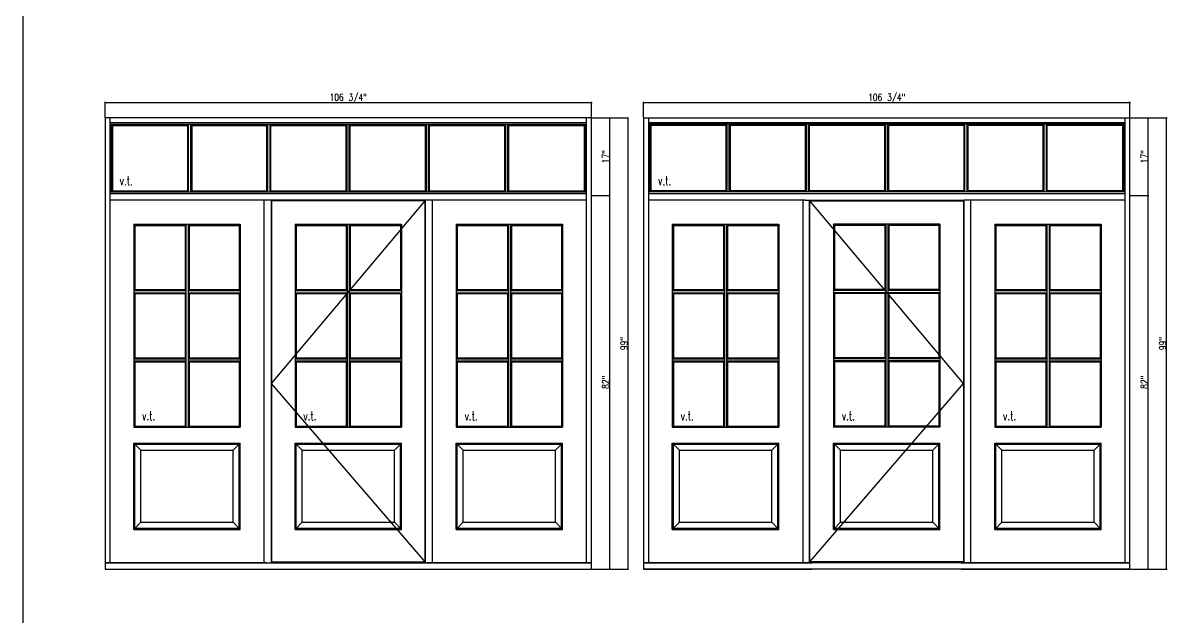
# Model space of a CAD drawing. Header units: inches. Extents: x 1985 to 11287, y 379 to 4336.
# Drawn here: x 8921.9 to 9173, y 4068.7 to 4198.9 of the extents above; entities that cross this region are included whole.
import ezdxf

# ---------------------------------------------------------------- set-up
doc = ezdxf.new("R2010")
doc.units = ezdxf.units.IN
doc.header["$MEASUREMENT"] = 0
doc.layers.get('0').update_dxf_attribs({"linetype": 'CONTINUOUS'})
doc.layers.get('Defpoints').update_dxf_attribs({"linetype": 'CONTINUOUS'})
for name, color, linetype in [('COTE1-1 99', 7, 'CONTINUOUS'), ('elevation 99', 7, 'CONTINUOUS'), ('opening side 99', 1, 'CONTINUOUS'), ('separation 99', 3, 'CONTINUOUS')]:
    doc.layers.add(name, color=color, linetype=linetype)
doc.styles.get("Standard").update_dxf_attribs({"font": 'txt.shx', "width": 0.8})
doc.dimstyles.new('Elevation', dxfattribs={"dimscale": 2, "dimtxt": 0.75, "dimasz": 0.0625, "dimexe": 0.0625, "dimexo": 0.0625, "dimgap": 0.0625, "dimtad": 1, "dimdec": 5, "dimzin": 0, "dimdsep": 46, "dimlunit": 5, "dimtxsty": 'Standard', "dimblk1": 'OBLIQUE', "dimblk2": 'OBLIQUE', "dimsah": 1, "dimcen": 2, "dimdle": 0.0625, "dimclrd": 1, "dimclre": 1, "dimadec": 1, "dimazin": 0, "dimtfac": 0.375, "dimtdec": 5, "dimtmove": 0, "dimatfit": 3, "dimldrblk": 'OBLIQUE', "dimfxl": 1, "dimfrac": 2, "dimtolj": 1, "dimtzin": 0, "dimarcsym": 0})

# ---------------------------------------------------------------- blocks, each defined once
blk = doc.blocks.new('_OBLIQUE')
at = {"color": 0, "linetype": 'ByBlock'}
blk.add_line((-0.5, -0.5), (0.5, 0.5), dxfattribs=at)
blk = doc.blocks.new('*D287')
at = {"layer": 'COTE1-1 99', "color": 1, "lineweight": -2, "transparency": 16777216}
for p, q in [((8939.83, 4181.47), (9046.83, 4181.47)), ((8939.96, 4178.19), (8939.96, 4181.59)), ((9046.71, 4178.19), (9046.71, 4181.59))]:
    blk.add_line(p, q, dxfattribs=at)
at = {"layer": 'Defpoints', "color": 0, "transparency": 16777216}
for p in [(9046.71, 4181.47), (8939.96, 4178.06), (9046.71, 4178.06)]:
    blk.add_point(p, dxfattribs=at)
at = {"layer": 'COTE1-1 99', "color": 1, "lineweight": -2, "transparency": 16777216, "xscale": 0.125, "yscale": 0.125, "zscale": 0.125, "rotation": 180}
blk.add_blockref('_OBLIQUE', (8939.96, 4181.47), dxfattribs=at)
at = {"layer": 'COTE1-1 99', "color": 1, "lineweight": -2, "transparency": 16777216, "xscale": 0.125, "yscale": 0.125, "zscale": 0.125}
blk.add_blockref('_OBLIQUE', (9046.71, 4181.47), dxfattribs=at)
at = {"layer": 'COTE1-1 99', "color": 0, "transparency": 16777216, "insert": (8993.33, 4182.34), "char_height": 1.5, "attachment_point": 5}
blk.add_mtext('\\A1;106 3/4"', dxfattribs=at)
blk = doc.blocks.new('*D288')
at = {"layer": 'COTE1-1 99', "color": 1, "lineweight": -2, "transparency": 16777216}
for p, q in [((9046.83, 4178.06), (9050.83, 4178.06)), ((9050.71, 4160.94), (9050.71, 4178.19)), ((9046.83, 4161.06), (9050.83, 4161.06))]:
    blk.add_line(p, q, dxfattribs=at)
at = {"layer": 'Defpoints', "color": 0, "transparency": 16777216}
for p in [(9046.71, 4178.06), (9050.71, 4178.06), (9046.71, 4161.06)]:
    blk.add_point(p, dxfattribs=at)
at = {"layer": 'COTE1-1 99', "color": 1, "lineweight": -2, "transparency": 16777216, "xscale": 0.125, "yscale": 0.125, "zscale": 0.125}
for p, rotation in [((9050.71, 4178.06), 90), ((9050.71, 4161.06), 270)]:
    blk.add_blockref('_OBLIQUE', p, dxfattribs=dict(at, rotation=rotation))
at = {"layer": 'COTE1-1 99', "color": 0, "transparency": 16777216, "insert": (9049.83, 4169.56), "char_height": 1.5, "attachment_point": 5, "rotation": 90}
blk.add_mtext('\\A1;17"', dxfattribs=at)
blk = doc.blocks.new('*D289')
at = {"layer": 'COTE1-1 99', "color": 1, "lineweight": -2, "transparency": 16777216}
for p, q in [((9046.83, 4161.06), (9050.83, 4161.06)), ((9050.71, 4078.94), (9050.71, 4161.19)), ((9046.83, 4079.06), (9050.83, 4079.06))]:
    blk.add_line(p, q, dxfattribs=at)
at = {"layer": 'Defpoints', "color": 0, "transparency": 16777216}
for p in [(9046.71, 4161.06), (9050.71, 4161.06), (9046.71, 4079.06)]:
    blk.add_point(p, dxfattribs=at)
at = {"layer": 'COTE1-1 99', "color": 1, "lineweight": -2, "transparency": 16777216, "xscale": 0.125, "yscale": 0.125, "zscale": 0.125}
for p, rotation in [((9050.71, 4161.06), 90), ((9050.71, 4079.06), 270)]:
    blk.add_blockref('_OBLIQUE', p, dxfattribs=dict(at, rotation=rotation))
at = {"layer": 'COTE1-1 99', "color": 0, "transparency": 16777216, "insert": (9049.83, 4120.06), "char_height": 1.5, "attachment_point": 5, "rotation": 90}
blk.add_mtext('\\A1;82"', dxfattribs=at)
blk = doc.blocks.new('*D290')
at = {"layer": 'COTE1-1 99', "color": 1, "lineweight": -2, "transparency": 16777216}
for p, q in [((9046.83, 4178.06), (9054.85, 4178.06)), ((9054.73, 4078.94), (9054.73, 4178.19)), ((9046.83, 4079.06), (9054.85, 4079.06))]:
    blk.add_line(p, q, dxfattribs=at)
at = {"layer": 'Defpoints', "color": 0, "transparency": 16777216}
for p in [(9046.71, 4178.06), (9054.73, 4178.06), (9046.71, 4079.06)]:
    blk.add_point(p, dxfattribs=at)
at = {"layer": 'COTE1-1 99', "color": 1, "lineweight": -2, "transparency": 16777216, "xscale": 0.125, "yscale": 0.125, "zscale": 0.125}
for p, rotation in [((9054.73, 4178.06), 90), ((9054.73, 4079.06), 270)]:
    blk.add_blockref('_OBLIQUE', p, dxfattribs=dict(at, rotation=rotation))
at = {"layer": 'COTE1-1 99', "color": 0, "transparency": 16777216, "insert": (9053.85, 4128.56), "char_height": 1.5, "attachment_point": 5, "rotation": 90}
blk.add_mtext('\\A1;99"', dxfattribs=at)
blk = doc.blocks.new('*D291')
at = {"layer": 'COTE1-1 99', "color": 1, "lineweight": -2, "transparency": 16777216}
for p, q in [((9058, 4181.47), (9165, 4181.47)), ((9058.13, 4178.19), (9058.13, 4181.59)), ((9164.88, 4178.19), (9164.88, 4181.59))]:
    blk.add_line(p, q, dxfattribs=at)
at = {"layer": 'Defpoints', "color": 0, "transparency": 16777216}
for p in [(9164.88, 4181.47), (9058.13, 4178.06), (9164.88, 4178.06)]:
    blk.add_point(p, dxfattribs=at)
at = {"layer": 'COTE1-1 99', "color": 1, "lineweight": -2, "transparency": 16777216, "xscale": 0.125, "yscale": 0.125, "zscale": 0.125, "rotation": 180}
blk.add_blockref('_OBLIQUE', (9058.13, 4181.47), dxfattribs=at)
at = {"layer": 'COTE1-1 99', "color": 1, "lineweight": -2, "transparency": 16777216, "xscale": 0.125, "yscale": 0.125, "zscale": 0.125}
blk.add_blockref('_OBLIQUE', (9164.88, 4181.47), dxfattribs=at)
at = {"layer": 'COTE1-1 99', "color": 0, "transparency": 16777216, "insert": (9111.5, 4182.34), "char_height": 1.5, "attachment_point": 5}
blk.add_mtext('\\A1;106 3/4"', dxfattribs=at)
blk = doc.blocks.new('*D292')
at = {"layer": 'COTE1-1 99', "color": 1, "lineweight": -2, "transparency": 16777216}
for p, q in [((9165, 4178.06), (9169.01, 4178.06)), ((9168.88, 4160.94), (9168.88, 4178.19)), ((9165, 4161.06), (9169.01, 4161.06))]:
    blk.add_line(p, q, dxfattribs=at)
at = {"layer": 'Defpoints', "color": 0, "transparency": 16777216}
for p in [(9164.88, 4178.06), (9168.88, 4178.06), (9164.88, 4161.06)]:
    blk.add_point(p, dxfattribs=at)
at = {"layer": 'COTE1-1 99', "color": 1, "lineweight": -2, "transparency": 16777216, "xscale": 0.125, "yscale": 0.125, "zscale": 0.125}
for p, rotation in [((9168.88, 4178.06), 90), ((9168.88, 4161.06), 270)]:
    blk.add_blockref('_OBLIQUE', p, dxfattribs=dict(at, rotation=rotation))
at = {"layer": 'COTE1-1 99', "color": 0, "transparency": 16777216, "insert": (9168.01, 4169.56), "char_height": 1.5, "attachment_point": 5, "rotation": 90}
blk.add_mtext('\\A1;17"', dxfattribs=at)
blk = doc.blocks.new('*D293')
at = {"layer": 'COTE1-1 99', "color": 1, "lineweight": -2, "transparency": 16777216}
for p, q in [((9165, 4161.06), (9169.01, 4161.06)), ((9168.88, 4078.94), (9168.88, 4161.19)), ((9165, 4079.06), (9169.01, 4079.06))]:
    blk.add_line(p, q, dxfattribs=at)
at = {"layer": 'Defpoints', "color": 0, "transparency": 16777216}
for p in [(9164.88, 4161.06), (9168.88, 4161.06), (9164.88, 4079.06)]:
    blk.add_point(p, dxfattribs=at)
at = {"layer": 'COTE1-1 99', "color": 1, "lineweight": -2, "transparency": 16777216, "xscale": 0.125, "yscale": 0.125, "zscale": 0.125}
for p, rotation in [((9168.88, 4161.06), 90), ((9168.88, 4079.06), 270)]:
    blk.add_blockref('_OBLIQUE', p, dxfattribs=dict(at, rotation=rotation))
at = {"layer": 'COTE1-1 99', "color": 0, "transparency": 16777216, "insert": (9168.01, 4120.06), "char_height": 1.5, "attachment_point": 5, "rotation": 90}
blk.add_mtext('\\A1;82"', dxfattribs=at)
blk = doc.blocks.new('*D294')
at = {"layer": 'COTE1-1 99', "color": 1, "lineweight": -2, "transparency": 16777216}
for p, q in [((9165, 4178.06), (9173.03, 4178.06)), ((9172.9, 4078.94), (9172.9, 4178.19)), ((9165, 4079.06), (9173.03, 4079.06))]:
    blk.add_line(p, q, dxfattribs=at)
at = {"layer": 'Defpoints', "color": 0, "transparency": 16777216}
for p in [(9164.88, 4178.06), (9172.9, 4178.06), (9164.88, 4079.06)]:
    blk.add_point(p, dxfattribs=at)
at = {"layer": 'COTE1-1 99', "color": 1, "lineweight": -2, "transparency": 16777216, "xscale": 0.125, "yscale": 0.125, "zscale": 0.125}
for p, rotation in [((9172.9, 4178.06), 90), ((9172.9, 4079.06), 270)]:
    blk.add_blockref('_OBLIQUE', p, dxfattribs=dict(at, rotation=rotation))
at = {"layer": 'COTE1-1 99', "color": 0, "transparency": 16777216, "insert": (9172.03, 4128.56), "char_height": 1.5, "attachment_point": 5, "rotation": 90}
blk.add_mtext('\\A1;99"', dxfattribs=at)

msp = doc.modelspace()

# ---------------------------------------------------------------- linework, layer by layer
at = {"layer": 'elevation 99'}
for p, q in [((9046.705807, 4178.062173), (8939.955807, 4178.062173)), ((8939.955807, 4178.062173), (8939.955807, 4079.062173)), ((8941.018307, 4178.062173), (8941.018307, 4080.521703)), ((9045.643307, 4176.999673), (8941.018307, 4176.999673)), ((8941.018307, 4176.678223), (8958.772366, 4176.678223)), ((8941.339703, 4176.678223), (8941.339703, 4161.821097)), ((8941.580774, 4176.437151), (8941.339703, 4176.678223)), ((8941.580774, 4176.437151), (8941.580774, 4162.062169)), ((8941.580774, 4176.437151), (8952.653757, 4176.437151)), ((8952.653757, 4176.437151), (8958.101566, 4176.437151)), ((8958.101566, 4176.437151), (8958.305766, 4176.678223)), ((8958.101566, 4162.062169), (8958.101566, 4176.437151)), ((8958.305766, 4161.821097), (8958.305766, 4176.678223)), ((8958.735494, 4176.678223), (8970.74892, 4176.678223)), ((8958.772366, 4161.821097), (8958.772366, 4176.678223)), ((8958.772366, 4176.678223), (8958.976566, 4176.437151)), ((8958.976566, 4162.062169), (8958.976566, 4176.437151)), ((8958.976566, 4176.437151), (8970.507849, 4176.437151)), ((8958.976566, 4176.437151), (8958.976566, 4162.062169)), ((8970.507849, 4176.437151), (8975.497357, 4176.437151)), ((8970.74892, 4176.678223), (9015.412494, 4176.678223)), ((8975.497357, 4176.437151), (8975.701557, 4176.678223)), ((8975.497357, 4162.062169), (8975.497357, 4176.437151)), ((8975.701557, 4161.821097), (8975.701557, 4176.678223)), ((8976.168257, 4176.678223), (8976.372457, 4176.437151)), ((8976.168257, 4161.821097), (8976.168257, 4176.678223)), ((8976.372457, 4176.437151), (8992.893207, 4176.437151)), ((8976.372457, 4162.062169), (8976.372457, 4176.437151)), ((8992.893207, 4176.437151), (8993.097407, 4176.678223)), ((8992.893207, 4162.062169), (8992.893207, 4176.437151)), ((8993.097407, 4161.821097), (8993.097407, 4176.678223)), ((8993.564007, 4161.821097), (8993.564007, 4176.678223)), ((8993.768207, 4176.437151), (8993.564007, 4176.678223)), ((8993.768207, 4162.062169), (8993.768207, 4176.437151)), ((8993.768207, 4176.437151), (9010.288957, 4176.437151)), ((9010.288957, 4176.437151), (9010.493157, 4176.678223)), ((9010.288957, 4162.062169), (9010.288957, 4176.437151)), ((9010.493157, 4161.821097), (9010.493157, 4176.678223)), ((9011.164057, 4176.437151), (9010.959857, 4176.678223)), ((9010.959857, 4161.821097), (9010.959857, 4176.678223)), ((9011.164057, 4176.437151), (9015.653566, 4176.437151)), ((9011.164057, 4162.062169), (9011.164057, 4176.437151)), ((9015.412494, 4176.678223), (9027.92592, 4176.678223)), ((9015.653566, 4176.437151), (9027.684849, 4176.437151)), ((9027.684849, 4176.437151), (9027.889049, 4176.678223)), ((9027.684849, 4162.062169), (9027.684849, 4176.437151)), ((9027.684849, 4176.437151), (9027.684849, 4162.062169)), ((9027.889049, 4161.821097), (9027.889049, 4176.678223)), ((9027.92592, 4176.678223), (9045.643307, 4176.678223)), ((9028.355649, 4161.821097), (9028.355649, 4176.678223)), ((9028.559849, 4176.437151), (9028.355649, 4176.678223)), ((9028.559849, 4162.062169), (9028.559849, 4176.437151)), ((9028.559849, 4176.437151), (9033.049357, 4176.437151)), ((9033.049357, 4176.437151), (9045.080641, 4176.437151)), ((9045.080641, 4176.437151), (9045.321712, 4176.678223)), ((9045.080641, 4176.437151), (9045.080641, 4162.062169)), ((9045.321712, 4176.678223), (9045.321712, 4161.821097)), ((9045.643307, 4080.521703), (9045.643307, 4178.062173)), ((9046.705807, 4079.062173), (9046.705807, 4178.062173)), ((9058.127671, 4178.062173), (9164.877671, 4178.062173)), ((9058.127671, 4178.062173), (9058.127671, 4079.062173)), ((9059.190171, 4178.062173), (9059.190171, 4080.521703)), ((9163.815171, 4176.999673), (9059.190171, 4176.999673)), ((9076.907558, 4176.678223), (9059.190171, 4176.678223)), ((9059.752838, 4176.437151), (9059.511767, 4176.678223)), ((9059.511767, 4176.678223), (9059.511767, 4161.821097)), ((9059.752838, 4176.437151), (9059.752838, 4162.062169)), ((9071.784121, 4176.437151), (9059.752838, 4176.437151)), ((9076.27363, 4176.437151), (9071.784121, 4176.437151)), ((9076.27363, 4176.437151), (9076.47783, 4176.678223)), ((9076.27363, 4162.062169), (9076.27363, 4176.437151)), ((9076.47783, 4161.821097), (9076.47783, 4176.678223)), ((9089.420984, 4176.678223), (9076.907558, 4176.678223)), ((9077.14863, 4176.437151), (9076.94443, 4176.678223)), ((9076.94443, 4161.821097), (9076.94443, 4176.678223)), ((9089.179913, 4176.437151), (9077.14863, 4176.437151)), ((9077.14863, 4176.437151), (9077.14863, 4162.062169)), ((9077.14863, 4162.062169), (9077.14863, 4176.437151)), ((9093.669421, 4176.437151), (9089.179913, 4176.437151)), ((9134.084558, 4176.678223), (9089.420984, 4176.678223)), ((9093.669421, 4176.437151), (9093.873621, 4176.678223)), ((9093.669421, 4162.062169), (9093.669421, 4176.437151)), ((9093.873621, 4161.821097), (9093.873621, 4176.678223)), ((9094.340321, 4161.821097), (9094.340321, 4176.678223)), ((9094.544521, 4176.437151), (9094.340321, 4176.678223)), ((9111.065271, 4176.437151), (9094.544521, 4176.437151)), ((9094.544521, 4162.062169), (9094.544521, 4176.437151)), ((9111.065271, 4176.437151), (9111.269471, 4176.678223)), ((9111.065271, 4162.062169), (9111.065271, 4176.437151)), ((9111.269471, 4161.821097), (9111.269471, 4176.678223)), ((9111.940271, 4176.437151), (9111.736071, 4176.678223)), ((9111.736071, 4161.821097), (9111.736071, 4176.678223)), ((9111.940271, 4162.062169), (9111.940271, 4176.437151)), ((9128.461021, 4176.437151), (9111.940271, 4176.437151)), ((9128.665221, 4176.678223), (9128.461021, 4176.437151)), ((9128.461021, 4162.062169), (9128.461021, 4176.437151)), ((9128.665221, 4161.821097), (9128.665221, 4176.678223)), ((9129.131921, 4161.821097), (9129.131921, 4176.678223)), ((9129.336121, 4176.437151), (9129.131921, 4176.678223)), ((9134.32563, 4176.437151), (9129.336121, 4176.437151)), ((9129.336121, 4162.062169), (9129.336121, 4176.437151)), ((9146.097984, 4176.678223), (9134.084558, 4176.678223)), ((9145.856913, 4176.437151), (9134.32563, 4176.437151)), ((9146.061113, 4176.678223), (9145.856913, 4176.437151)), ((9145.856913, 4176.437151), (9145.856913, 4162.062169)), ((9145.856913, 4162.062169), (9145.856913, 4176.437151)), ((9146.061113, 4161.821097), (9146.061113, 4176.678223)), ((9163.815171, 4176.678223), (9146.061113, 4176.678223)), ((9146.731913, 4176.437151), (9146.527713, 4176.678223)), ((9146.527713, 4161.821097), (9146.527713, 4176.678223)), ((9146.731913, 4162.062169), (9146.731913, 4176.437151)), ((9152.179721, 4176.437151), (9146.731913, 4176.437151)), ((9163.252705, 4176.437151), (9152.179721, 4176.437151)), ((9163.252705, 4176.437151), (9163.493776, 4176.678223)), ((9163.252705, 4176.437151), (9163.252705, 4162.062169)), ((9163.493776, 4176.678223), (9163.493776, 4161.821097)), ((9163.815171, 4080.521703), (9163.815171, 4178.062173)), ((9164.877671, 4079.062173), (9164.877671, 4178.062173)), ((8941.018307, 4161.821097), (8958.772366, 4161.821097)), ((8941.018307, 4161.49021), (9045.643307, 4161.49021)), ((8941.580774, 4162.062169), (8941.339703, 4161.821097)), ((8941.580774, 4162.062169), (8952.653757, 4162.062169)), ((8952.653757, 4162.062169), (8958.101566, 4162.062169)), ((8958.101566, 4162.062169), (8958.305766, 4161.821097)), ((8958.735494, 4161.821097), (8970.74892, 4161.821097)), ((8958.772366, 4161.821097), (8958.976566, 4162.062169)), ((8958.976566, 4162.062169), (8970.507849, 4162.062169)), ((8970.507849, 4162.062169), (8975.497357, 4162.062169)), ((8970.74892, 4161.821097), (9015.412494, 4161.821097)), ((8975.497357, 4162.062169), (8975.701557, 4161.821097)), ((8976.168257, 4161.821097), (8976.372457, 4162.062169)), ((8976.372457, 4162.062169), (8992.893207, 4162.062169)), ((8992.893207, 4162.062169), (8993.097407, 4161.821097)), ((8993.564007, 4161.821097), (8993.768207, 4162.062169)), ((8993.768207, 4162.062169), (9010.288957, 4162.062169)), ((9010.288957, 4162.062169), (9010.493157, 4161.821097)), ((9010.959857, 4161.821097), (9011.164057, 4162.062169)), ((9011.164057, 4162.062169), (9015.653566, 4162.062169)), ((9015.412494, 4161.821097), (9027.92592, 4161.821097)), ((9015.653566, 4162.062169), (9027.684849, 4162.062169)), ((9027.684849, 4162.062169), (9027.889049, 4161.821097)), ((9027.92592, 4161.821097), (9045.643307, 4161.821097)), ((9028.355649, 4161.821097), (9028.559849, 4162.062169)), ((9028.559849, 4162.062169), (9033.049357, 4162.062169)), ((9033.049357, 4162.062169), (9045.080641, 4162.062169)), ((9045.080641, 4162.062169), (9045.321712, 4161.821097)), ((9076.907558, 4161.821097), (9059.190171, 4161.821097)), ((9059.190171, 4161.49021), (9163.815171, 4161.49021)), ((9059.752838, 4162.062169), (9059.511767, 4161.821097)), ((9071.784121, 4162.062169), (9059.752838, 4162.062169)), ((9076.27363, 4162.062169), (9071.784121, 4162.062169)), ((9076.47783, 4161.821097), (9076.27363, 4162.062169)), ((9089.420984, 4161.821097), (9076.907558, 4161.821097)), ((9077.14863, 4162.062169), (9076.94443, 4161.821097)), ((9089.179913, 4162.062169), (9077.14863, 4162.062169)), ((9093.669421, 4162.062169), (9089.179913, 4162.062169)), ((9134.084558, 4161.821097), (9089.420984, 4161.821097)), ((9093.873621, 4161.821097), (9093.669421, 4162.062169)), ((9094.544521, 4162.062169), (9094.340321, 4161.821097)), ((9111.065271, 4162.062169), (9094.544521, 4162.062169)), ((9111.269471, 4161.821097), (9111.065271, 4162.062169)), ((9111.940271, 4162.062169), (9111.736071, 4161.821097)), ((9128.461021, 4162.062169), (9111.940271, 4162.062169)), ((9128.665221, 4161.821097), (9128.461021, 4162.062169)), ((9129.336121, 4162.062169), (9129.131921, 4161.821097)), ((9134.32563, 4162.062169), (9129.336121, 4162.062169)), ((9146.097984, 4161.821097), (9134.084558, 4161.821097)), ((9145.856913, 4162.062169), (9134.32563, 4162.062169)), ((9146.061113, 4161.821097), (9145.856913, 4162.062169)), ((9163.815171, 4161.821097), (9146.061113, 4161.821097)), ((9146.731913, 4162.062169), (9146.527713, 4161.821097)), ((9152.179721, 4162.062169), (9146.731913, 4162.062169)), ((9163.252705, 4162.062169), (9152.179721, 4162.062169)), ((9163.252705, 4162.062169), (9163.493776, 4161.821097)), ((8975.393307, 4159.999673), (8941.018307, 4159.999673)), ((8974.893307, 4080.521703), (8974.893307, 4159.999673)), ((9010.268307, 4159.999673), (8975.393307, 4159.999673)), ((8976.393307, 4159.999673), (8976.393307, 4080.521703)), ((9010.174557, 4159.905923), (8976.487057, 4159.905923)), ((8976.487057, 4159.905923), (8976.487057, 4080.652644)), ((9010.174557, 4080.652644), (9010.174557, 4159.905923)), ((9045.643307, 4159.999673), (9010.268307, 4159.999673)), ((9010.268307, 4080.521703), (9010.268307, 4159.999673)), ((9011.768307, 4159.999673), (9011.768307, 4080.521703)), ((9093.565171, 4159.999673), (9059.190171, 4159.999673)), ((9093.065171, 4159.999673), (9093.065171, 4080.521703)), ((9093.565171, 4159.999673), (9128.440171, 4159.999673)), ((9094.565171, 4080.521703), (9094.565171, 4159.999673)), ((9094.658921, 4080.652644), (9094.658921, 4159.905923)), ((9094.658921, 4159.905923), (9128.346421, 4159.905923)), ((9128.346421, 4159.905923), (9128.346421, 4080.652644)), ((9128.440171, 4159.999673), (9128.440171, 4080.521703)), ((9163.815171, 4159.999673), (9128.440171, 4159.999673)), ((9129.940171, 4080.521703), (9129.940171, 4159.999673)), ((8946.518292, 4154.499625), (8946.277221, 4154.767496)), ((8946.277221, 4154.767496), (8969.634394, 4154.767496)), ((8946.277221, 4154.767496), (8946.277221, 4110.200502)), ((8946.518292, 4154.499625), (8957.518307, 4154.499625)), ((8946.518292, 4154.499625), (8946.518292, 4140.396125)), ((8957.518307, 4154.499625), (8957.722507, 4154.767496)), ((8957.518307, 4154.499625), (8957.518307, 4140.396125)), ((8957.722507, 4154.767496), (8957.722507, 4110.200502)), ((8958.189107, 4154.767496), (8958.393307, 4154.499625)), ((8958.189107, 4154.767496), (8958.189107, 4110.200502)), ((8958.393307, 4154.499625), (8969.393322, 4154.499625)), ((8958.393307, 4154.499625), (8958.393307, 4140.396125)), ((8969.393322, 4154.499625), (8969.634394, 4154.767496)), ((8969.393322, 4154.499625), (8969.393322, 4140.396125)), ((8969.634394, 4154.767496), (8969.634394, 4110.200502)), ((8981.652221, 4154.767496), (8981.652221, 4110.200502)), ((8981.652221, 4154.767496), (9005.009394, 4154.767496)), ((8981.893292, 4154.499625), (8981.652221, 4154.767496)), ((8981.893292, 4154.499625), (8981.893292, 4140.396125)), ((8981.893292, 4154.499625), (8992.893307, 4154.499625)), ((8992.893307, 4154.499625), (8993.097507, 4154.767496)), ((8992.893307, 4154.499625), (8992.893307, 4140.396125)), ((8993.097507, 4154.767496), (8993.097507, 4110.200502)), ((8993.564107, 4154.767496), (8993.564107, 4110.200502)), ((8993.564107, 4154.767496), (8993.768307, 4154.499625)), ((8993.768307, 4154.499625), (8993.768307, 4140.396125)), ((8993.768307, 4154.499625), (9004.768322, 4154.499625)), ((9004.768322, 4154.499625), (9005.009394, 4154.767496)), ((9004.768322, 4154.499625), (9004.768322, 4140.396125)), ((9005.009394, 4154.767496), (9005.009394, 4110.200502)), ((9017.027221, 4154.767496), (9017.027221, 4110.200502)), ((9017.027221, 4154.767496), (9040.384394, 4154.767496)), ((9017.268292, 4154.499625), (9017.027221, 4154.767496)), ((9017.268292, 4154.499625), (9017.268292, 4140.396125)), ((9017.268292, 4154.499625), (9028.268307, 4154.499625)), ((9028.268307, 4154.499625), (9028.472507, 4154.767496)), ((9028.268307, 4154.499625), (9028.268307, 4140.396125)), ((9028.472507, 4154.767496), (9028.472507, 4110.200502)), ((9028.939107, 4154.767496), (9028.939107, 4110.200502)), ((9028.939107, 4154.767496), (9029.143307, 4154.499625)), ((9029.143307, 4154.499625), (9029.143307, 4140.396125)), ((9029.143307, 4154.499625), (9040.143322, 4154.499625)), ((9040.143322, 4154.499625), (9040.384394, 4154.767496)), ((9040.143322, 4154.499625), (9040.143322, 4140.396125)), ((9040.384394, 4154.767496), (9040.384394, 4110.200502)), ((9064.449085, 4154.767496), (9064.449085, 4110.200502)), ((9064.449085, 4154.767496), (9087.806258, 4154.767496)), ((9064.690156, 4154.499625), (9064.449085, 4154.767496)), ((9064.690156, 4154.499625), (9064.690156, 4140.396125)), ((9064.690156, 4154.499625), (9075.690171, 4154.499625)), ((9075.690171, 4154.499625), (9075.894371, 4154.767496)), ((9075.690171, 4154.499625), (9075.690171, 4140.396125)), ((9075.894371, 4154.767496), (9075.894371, 4110.200502)), ((9076.360971, 4154.767496), (9076.360971, 4110.200502)), ((9076.360971, 4154.767496), (9076.565171, 4154.499625)), ((9076.565171, 4154.499625), (9076.565171, 4140.396125)), ((9076.565171, 4154.499625), (9087.565187, 4154.499625)), ((9087.565187, 4154.499625), (9087.806258, 4154.767496)), ((9087.565187, 4154.499625), (9087.565187, 4140.396125)), ((9087.806258, 4154.767496), (9087.806258, 4110.200502)), ((9100.065156, 4154.499625), (9099.824085, 4154.767496)), ((9123.181258, 4154.767496), (9099.824085, 4154.767496)), ((9099.824085, 4154.767496), (9099.824085, 4110.200502)), ((9111.065171, 4154.499625), (9100.065156, 4154.499625)), ((9100.065156, 4154.499625), (9100.065156, 4140.396125)), ((9111.269371, 4154.767496), (9111.065171, 4154.499625)), ((9111.065171, 4154.499625), (9111.065171, 4140.396125)), ((9111.269371, 4154.767496), (9111.269371, 4110.200502)), ((9111.940171, 4154.499625), (9111.735971, 4154.767496)), ((9111.735971, 4154.767496), (9111.735971, 4110.200502)), ((9111.940171, 4154.499625), (9111.940171, 4140.396125)), ((9122.940187, 4154.499625), (9111.940171, 4154.499625)), ((9122.940187, 4154.499625), (9123.181258, 4154.767496)), ((9122.940187, 4154.499625), (9122.940187, 4140.396125)), ((9123.181258, 4154.767496), (9123.181258, 4110.200502)), ((9135.440156, 4154.499625), (9135.199085, 4154.767496)), ((9135.199085, 4154.767496), (9158.556258, 4154.767496)), ((9135.199085, 4154.767496), (9135.199085, 4110.200502)), ((9135.440156, 4154.499625), (9146.440171, 4154.499625)), ((9135.440156, 4154.499625), (9135.440156, 4140.396125)), ((9146.440171, 4154.499625), (9146.644371, 4154.767496)), ((9146.440171, 4154.499625), (9146.440171, 4140.396125)), ((9146.644371, 4154.767496), (9146.644371, 4110.200502)), ((9147.110971, 4154.767496), (9147.315171, 4154.499625)), ((9147.110971, 4154.767496), (9147.110971, 4110.200502)), ((9147.315171, 4154.499625), (9158.315187, 4154.499625)), ((9147.315171, 4154.499625), (9147.315171, 4140.396125)), ((9158.315187, 4154.499625), (9158.556258, 4154.767496)), ((9158.315187, 4154.499625), (9158.315187, 4140.396125)), ((9158.556258, 4154.767496), (9158.556258, 4110.200502)), ((8946.518292, 4140.396125), (8946.277221, 4140.191925)), ((8946.277221, 4140.191925), (8957.722507, 4140.191925)), ((8946.518292, 4139.521125), (8946.277221, 4139.725325)), ((8946.277221, 4139.725325), (8957.722507, 4139.725325)), ((8946.518292, 4140.396125), (8957.518307, 4140.396125)), ((8946.518292, 4139.521125), (8946.518292, 4125.417625)), ((8946.518292, 4139.521125), (8957.518307, 4139.521125)), ((8957.518307, 4140.396125), (8957.722507, 4140.191925)), ((8957.518307, 4139.521125), (8957.722507, 4139.725325)), ((8957.518307, 4139.521125), (8957.518307, 4125.417625)), ((8958.393307, 4140.396125), (8958.189107, 4140.191925)), ((8958.189107, 4140.191925), (8969.634394, 4140.191925)), ((8958.189107, 4139.725325), (8969.634394, 4139.725325)), ((8958.393307, 4139.521125), (8958.189107, 4139.725325)), ((8958.393307, 4140.396125), (8969.393322, 4140.396125)), ((8958.393307, 4139.521125), (8958.393307, 4125.417625)), ((8958.393307, 4139.521125), (8969.393322, 4139.521125)), ((8969.393322, 4140.396125), (8969.634394, 4140.191925)), ((8969.393322, 4139.521125), (8969.634394, 4139.725325)), ((8969.393322, 4139.521125), (8969.393322, 4125.417625)), ((8981.893292, 4140.396125), (8981.652221, 4140.191925)), ((8981.652221, 4140.191925), (8993.097507, 4140.191925)), ((8981.652221, 4139.725325), (8993.097507, 4139.725325)), ((8981.893292, 4139.521125), (8981.652221, 4139.725325)), ((8981.893292, 4140.396125), (8992.893307, 4140.396125)), ((8981.893292, 4139.521125), (8992.893307, 4139.521125)), ((8981.893292, 4139.521125), (8981.893292, 4125.417625)), ((8992.893307, 4140.396125), (8993.097507, 4140.191925)), ((8992.893307, 4139.521125), (8993.097507, 4139.725325)), ((8992.893307, 4139.521125), (8992.893307, 4125.417625)), ((8993.768307, 4140.396125), (8993.564107, 4140.191925)), ((8993.564107, 4140.191925), (9005.009394, 4140.191925)), ((8993.768307, 4139.521125), (8993.564107, 4139.725325)), ((8993.564107, 4139.725325), (9005.009394, 4139.725325)), ((8993.768307, 4140.396125), (9004.768322, 4140.396125)), ((8993.768307, 4139.521125), (9004.768322, 4139.521125)), ((8993.768307, 4139.521125), (8993.768307, 4125.417625)), ((9004.768322, 4140.396125), (9005.009394, 4140.191925)), ((9004.768322, 4139.521125), (9005.009394, 4139.725325)), ((9004.768322, 4139.521125), (9004.768322, 4125.417625)), ((9017.268292, 4140.396125), (9017.027221, 4140.191925)), ((9017.027221, 4140.191925), (9028.472507, 4140.191925)), ((9017.027221, 4139.725325), (9028.472507, 4139.725325)), ((9017.268292, 4139.521125), (9017.027221, 4139.725325)), ((9017.268292, 4140.396125), (9028.268307, 4140.396125)), ((9017.268292, 4139.521125), (9028.268307, 4139.521125)), ((9017.268292, 4139.521125), (9017.268292, 4125.417625)), ((9028.268307, 4140.396125), (9028.472507, 4140.191925)), ((9028.268307, 4139.521125), (9028.472507, 4139.725325)), ((9028.268307, 4139.521125), (9028.268307, 4125.417625)), ((9029.143307, 4140.396125), (9028.939107, 4140.191925)), ((9028.939107, 4140.191925), (9040.384394, 4140.191925)), ((9029.143307, 4139.521125), (9028.939107, 4139.725325)), ((9028.939107, 4139.725325), (9040.384394, 4139.725325)), ((9029.143307, 4140.396125), (9040.143322, 4140.396125)), ((9029.143307, 4139.521125), (9040.143322, 4139.521125)), ((9029.143307, 4139.521125), (9029.143307, 4125.417625)), ((9040.143322, 4140.396125), (9040.384394, 4140.191925)), ((9040.143322, 4139.521125), (9040.384394, 4139.725325)), ((9040.143322, 4139.521125), (9040.143322, 4125.417625)), ((9064.690156, 4140.396125), (9064.449085, 4140.191925)), ((9064.449085, 4140.191925), (9075.894371, 4140.191925)), ((9064.449085, 4139.725325), (9075.894371, 4139.725325)), ((9064.690156, 4139.521125), (9064.449085, 4139.725325)), ((9064.690156, 4140.396125), (9075.690171, 4140.396125)), ((9064.690156, 4139.521125), (9075.690171, 4139.521125)), ((9064.690156, 4139.521125), (9064.690156, 4125.417625)), ((9075.690171, 4140.396125), (9075.894371, 4140.191925)), ((9075.690171, 4139.521125), (9075.894371, 4139.725325)), ((9075.690171, 4139.521125), (9075.690171, 4125.417625)), ((9076.565171, 4140.396125), (9076.360971, 4140.191925)), ((9076.360971, 4140.191925), (9087.806258, 4140.191925)), ((9076.565171, 4139.521125), (9076.360971, 4139.725325)), ((9076.360971, 4139.725325), (9087.806258, 4139.725325)), ((9076.565171, 4140.396125), (9087.565187, 4140.396125)), ((9076.565171, 4139.521125), (9087.565187, 4139.521125)), ((9076.565171, 4139.521125), (9076.565171, 4125.417625)), ((9087.565187, 4140.396125), (9087.806258, 4140.191925)), ((9087.565187, 4139.521125), (9087.806258, 4139.725325)), ((9087.565187, 4139.521125), (9087.565187, 4125.417625)), ((9100.065156, 4140.396125), (9099.824085, 4140.191925)), ((9111.269371, 4140.191925), (9099.824085, 4140.191925)), ((9111.269371, 4139.725325), (9099.824085, 4139.725325)), ((9100.065156, 4139.521125), (9099.824085, 4139.725325)), ((9111.065171, 4140.396125), (9100.065156, 4140.396125)), ((9111.065171, 4139.521125), (9100.065156, 4139.521125)), ((9100.065156, 4139.521125), (9100.065156, 4125.417625)), ((9111.065171, 4140.396125), (9111.269371, 4140.191925)), ((9111.065171, 4139.521125), (9111.269371, 4139.725325)), ((9111.065171, 4139.521125), (9111.065171, 4125.417625)), ((9111.940171, 4140.396125), (9111.735971, 4140.191925)), ((9123.181258, 4140.191925), (9111.735971, 4140.191925)), ((9111.940171, 4139.521125), (9111.735971, 4139.725325)), ((9123.181258, 4139.725325), (9111.735971, 4139.725325)), ((9122.940187, 4140.396125), (9111.940171, 4140.396125)), ((9111.940171, 4139.521125), (9111.940171, 4125.417625)), ((9122.940187, 4139.521125), (9111.940171, 4139.521125)), ((9122.940187, 4140.396125), (9123.181258, 4140.191925)), ((9122.940187, 4139.521125), (9123.181258, 4139.725325)), ((9122.940187, 4139.521125), (9122.940187, 4125.417625)), ((9135.440156, 4140.396125), (9135.199085, 4140.191925)), ((9135.199085, 4140.191925), (9146.644371, 4140.191925)), ((9135.440156, 4139.521125), (9135.199085, 4139.725325)), ((9135.199085, 4139.725325), (9146.644371, 4139.725325)), ((9135.440156, 4140.396125), (9146.440171, 4140.396125)), ((9135.440156, 4139.521125), (9135.440156, 4125.417625)), ((9135.440156, 4139.521125), (9146.440171, 4139.521125)), ((9146.440171, 4140.396125), (9146.644371, 4140.191925)), ((9146.440171, 4139.521125), (9146.644371, 4139.725325)), ((9146.440171, 4139.521125), (9146.440171, 4125.417625)), ((9147.315171, 4140.396125), (9147.110971, 4140.191925)), ((9147.110971, 4140.191925), (9158.556258, 4140.191925)), ((9147.110971, 4139.725325), (9158.556258, 4139.725325)), ((9147.315171, 4139.521125), (9147.110971, 4139.725325)), ((9147.315171, 4140.396125), (9158.315187, 4140.396125)), ((9147.315171, 4139.521125), (9147.315171, 4125.417625)), ((9147.315171, 4139.521125), (9158.315187, 4139.521125)), ((9158.315187, 4140.396125), (9158.556258, 4140.191925)), ((9158.315187, 4139.521125), (9158.556258, 4139.725325)), ((9158.315187, 4139.521125), (9158.315187, 4125.417625)), ((8946.518292, 4125.417625), (8946.277221, 4125.213425)), ((8946.277221, 4125.213425), (8957.722507, 4125.213425)), ((8946.277221, 4124.751273), (8957.722507, 4124.751273)), ((8946.518292, 4125.417625), (8957.518307, 4125.417625)), ((8946.518292, 4124.547073), (8946.518292, 4110.441573)), ((8946.518292, 4124.547073), (8957.518307, 4124.547073)), ((8957.518307, 4124.547073), (8957.518307, 4110.441573)), ((8958.189107, 4125.213425), (8969.634394, 4125.213425)), ((8958.189107, 4124.751273), (8969.634394, 4124.751273)), ((8958.393307, 4125.417625), (8969.393322, 4125.417625)), ((8958.393307, 4124.547073), (8969.393322, 4124.547073)), ((8958.393307, 4124.547073), (8958.393307, 4110.441573)), ((8969.393322, 4125.417625), (8969.634394, 4125.213425)), ((8969.393322, 4124.547073), (8969.634394, 4124.751273)), ((8969.393322, 4124.547073), (8969.393322, 4110.441573)), ((8981.893292, 4125.417625), (8981.652221, 4125.213425)), ((8981.652221, 4125.213425), (8993.097507, 4125.213425)), ((8981.652221, 4124.751273), (8993.097507, 4124.751273)), ((8981.893292, 4125.417625), (8992.893307, 4125.417625)), ((8981.893292, 4124.547073), (8992.893307, 4124.547073)), ((8981.893292, 4124.547073), (8981.893292, 4110.441573)), ((8992.893307, 4124.547073), (8992.893307, 4110.441573)), ((8993.564107, 4125.213425), (9005.009394, 4125.213425)), ((8993.564107, 4124.751273), (9005.009394, 4124.751273)), ((8993.768307, 4125.417625), (9004.768322, 4125.417625)), ((8993.768307, 4124.547073), (8993.768307, 4110.441573)), ((8993.768307, 4124.547073), (9004.768322, 4124.547073)), ((9004.768322, 4125.417625), (9005.009394, 4125.213425)), ((9004.768322, 4124.547073), (9005.009394, 4124.751273)), ((9004.768322, 4124.547073), (9004.768322, 4110.441573)), ((9017.268292, 4125.417625), (9017.027221, 4125.213425)), ((9017.027221, 4125.213425), (9028.472507, 4125.213425)), ((9017.027221, 4124.751273), (9028.472507, 4124.751273)), ((9017.268292, 4125.417625), (9028.268307, 4125.417625)), ((9017.268292, 4124.547073), (9028.268307, 4124.547073)), ((9017.268292, 4124.547073), (9017.268292, 4110.441573)), ((9028.268307, 4124.547073), (9028.268307, 4110.441573)), ((9028.939107, 4125.213425), (9040.384394, 4125.213425)), ((9028.939107, 4124.751273), (9040.384394, 4124.751273)), ((9029.143307, 4125.417625), (9040.143322, 4125.417625)), ((9029.143307, 4124.547073), (9029.143307, 4110.441573)), ((9029.143307, 4124.547073), (9040.143322, 4124.547073)), ((9040.143322, 4125.417625), (9040.384394, 4125.213425)), ((9040.143322, 4124.547073), (9040.384394, 4124.751273)), ((9040.143322, 4124.547073), (9040.143322, 4110.441573)), ((9064.690156, 4125.417625), (9064.449085, 4125.213425)), ((9064.449085, 4125.213425), (9075.894371, 4125.213425)), ((9064.449085, 4124.751273), (9075.894371, 4124.751273)), ((9064.690156, 4125.417625), (9075.690171, 4125.417625)), ((9064.690156, 4124.547073), (9075.690171, 4124.547073)), ((9064.690156, 4124.547073), (9064.690156, 4110.441573)), ((9075.690171, 4124.547073), (9075.690171, 4110.441573)), ((9076.360971, 4125.213425), (9087.806258, 4125.213425)), ((9076.360971, 4124.751273), (9087.806258, 4124.751273)), ((9076.565171, 4125.417625), (9087.565187, 4125.417625)), ((9076.565171, 4124.547073), (9076.565171, 4110.441573)), ((9076.565171, 4124.547073), (9087.565187, 4124.547073)), ((9087.565187, 4125.417625), (9087.806258, 4125.213425)), ((9087.565187, 4124.547073), (9087.806258, 4124.751273)), ((9087.565187, 4124.547073), (9087.565187, 4110.441573)), ((9100.065156, 4125.417625), (9099.824085, 4125.213425)), ((9111.269371, 4125.213425), (9099.824085, 4125.213425)), ((9111.269371, 4124.751273), (9099.824085, 4124.751273)), ((9100.065156, 4124.547073), (9099.824085, 4124.751273)), ((9111.065171, 4125.417625), (9100.065156, 4125.417625)), ((9111.065171, 4124.547073), (9100.065156, 4124.547073)), ((9100.065156, 4124.547073), (9100.065156, 4110.441573)), ((9111.065171, 4124.547073), (9111.065171, 4110.441573)), ((9123.181258, 4125.213425), (9111.735971, 4125.213425)), ((9123.181258, 4124.751273), (9111.735971, 4124.751273)), ((9122.940187, 4125.417625), (9111.940171, 4125.417625)), ((9111.940171, 4124.547073), (9111.940171, 4110.441573)), ((9122.940187, 4124.547073), (9111.940171, 4124.547073)), ((9122.940187, 4125.417625), (9123.181258, 4125.213425)), ((9122.940187, 4124.547073), (9122.940187, 4110.441573)), ((9135.440156, 4125.417625), (9135.199085, 4125.213425)), ((9135.199085, 4125.213425), (9146.644371, 4125.213425)), ((9135.199085, 4124.751273), (9146.644371, 4124.751273)), ((9135.440156, 4125.417625), (9146.440171, 4125.417625)), ((9135.440156, 4124.547073), (9135.440156, 4110.441573)), ((9135.440156, 4124.547073), (9146.440171, 4124.547073)), ((9146.440171, 4124.547073), (9146.440171, 4110.441573)), ((9147.110971, 4125.213425), (9158.556258, 4125.213425)), ((9147.110971, 4124.751273), (9158.556258, 4124.751273)), ((9147.315171, 4125.417625), (9158.315187, 4125.417625)), ((9147.315171, 4124.547073), (9158.315187, 4124.547073)), ((9147.315171, 4124.547073), (9147.315171, 4110.441573)), ((9158.315187, 4125.417625), (9158.556258, 4125.213425)), ((9158.315187, 4124.547073), (9158.556258, 4124.751273)), ((9158.315187, 4124.547073), (9158.315187, 4110.441573)), ((8946.277221, 4110.200502), (8946.518292, 4110.441573)), ((8946.518292, 4110.441573), (8957.518307, 4110.441573)), ((8957.518307, 4110.441573), (8957.722507, 4110.200502)), ((8958.393307, 4110.441573), (8958.189107, 4110.200502)), ((8958.393307, 4110.441573), (8969.393322, 4110.441573)), ((8969.634394, 4110.200502), (8969.393322, 4110.441573)), ((8981.652221, 4110.200502), (8981.893292, 4110.441573)), ((8981.893292, 4110.441573), (8992.893307, 4110.441573)), ((8992.893307, 4110.441573), (8993.097507, 4110.200502)), ((8993.768307, 4110.441573), (8993.564107, 4110.200502)), ((8993.768307, 4110.441573), (9004.768322, 4110.441573)), ((9005.009394, 4110.200502), (9004.768322, 4110.441573)), ((9017.027221, 4110.200502), (9017.268292, 4110.441573)), ((9017.268292, 4110.441573), (9028.268307, 4110.441573)), ((9028.268307, 4110.441573), (9028.472507, 4110.200502)), ((9029.143307, 4110.441573), (9028.939107, 4110.200502)), ((9029.143307, 4110.441573), (9040.143322, 4110.441573)), ((9040.384394, 4110.200502), (9040.143322, 4110.441573)), ((9064.449085, 4110.200502), (9064.690156, 4110.441573)), ((9064.690156, 4110.441573), (9075.690171, 4110.441573)), ((9075.690171, 4110.441573), (9075.894371, 4110.200502)), ((9076.565171, 4110.441573), (9076.360971, 4110.200502)), ((9076.565171, 4110.441573), (9087.565187, 4110.441573)), ((9087.806258, 4110.200502), (9087.565187, 4110.441573)), ((9099.824085, 4110.200502), (9100.065156, 4110.441573)), ((9111.065171, 4110.441573), (9100.065156, 4110.441573)), ((9111.065171, 4110.441573), (9111.269371, 4110.200502)), ((9111.940171, 4110.441573), (9111.735971, 4110.200502)), ((9122.940187, 4110.441573), (9111.940171, 4110.441573)), ((9123.181258, 4110.200502), (9122.940187, 4110.441573)), ((9135.199085, 4110.200502), (9135.440156, 4110.441573)), ((9135.440156, 4110.441573), (9146.440171, 4110.441573)), ((9146.440171, 4110.441573), (9146.644371, 4110.200502)), ((9147.315171, 4110.441573), (9147.110971, 4110.200502)), ((9147.315171, 4110.441573), (9158.315187, 4110.441573)), ((9158.556258, 4110.200502), (9158.315187, 4110.441573)), ((8946.277221, 4110.200502), (8969.634394, 4110.200502)), ((8981.652221, 4110.200502), (9005.009394, 4110.200502)), ((9017.027221, 4110.200502), (9040.384394, 4110.200502)), ((9064.449085, 4110.200502), (9087.806258, 4110.200502)), ((9123.181258, 4110.200502), (9099.824085, 4110.200502)), ((9135.199085, 4110.200502), (9158.556258, 4110.200502)), ((8947.830733, 4105.129023), (8946.277162, 4106.682645)), ((8946.277162, 4087.780587), (8946.277162, 4106.682645)), ((8946.277162, 4106.682645), (8969.634438, 4106.682645)), ((8946.518233, 4088.021659), (8946.518233, 4106.441523)), ((8946.518233, 4106.441523), (8969.393366, 4106.441523)), ((8969.634438, 4106.682645), (8968.080866, 4105.129023)), ((8969.393366, 4088.021659), (8969.393366, 4106.441523)), ((8969.634438, 4087.780587), (8969.634438, 4106.682645)), ((8981.652162, 4106.682645), (9005.009438, 4106.682645)), ((8981.652162, 4087.780587), (8981.652162, 4106.682645)), ((8983.205733, 4105.129023), (8981.652162, 4106.682645)), ((8981.893233, 4106.441523), (9004.768366, 4106.441523)), ((8981.893233, 4088.021659), (8981.893233, 4106.441523)), ((9005.009438, 4106.682645), (9003.455866, 4105.129023)), ((9004.768366, 4088.021659), (9004.768366, 4106.441523)), ((9005.009438, 4087.780587), (9005.009438, 4106.682645)), ((9017.027162, 4106.682645), (9040.384438, 4106.682645)), ((9017.027162, 4087.780587), (9017.027162, 4106.682645)), ((9018.580733, 4105.129023), (9017.027162, 4106.682645)), ((9017.268233, 4106.441523), (9040.143366, 4106.441523)), ((9017.268233, 4088.021659), (9017.268233, 4106.441523)), ((9040.384438, 4106.682645), (9038.830866, 4105.129023)), ((9040.143366, 4088.021659), (9040.143366, 4106.441523)), ((9040.384438, 4087.780587), (9040.384438, 4106.682645)), ((9064.449026, 4106.682645), (9087.806302, 4106.682645)), ((9064.449026, 4087.780587), (9064.449026, 4106.682645)), ((9066.002598, 4105.129023), (9064.449026, 4106.682645)), ((9064.690098, 4106.441523), (9087.565231, 4106.441523)), ((9064.690098, 4088.021659), (9064.690098, 4106.441523)), ((9087.806302, 4106.682645), (9086.252731, 4105.129023)), ((9087.565231, 4088.021659), (9087.565231, 4106.441523)), ((9087.806302, 4087.780587), (9087.806302, 4106.682645)), ((9099.824026, 4106.682645), (9123.181302, 4106.682645)), ((9099.824026, 4087.780587), (9099.824026, 4106.682645)), ((9101.377598, 4105.129023), (9099.824026, 4106.682645)), ((9100.065098, 4106.441523), (9122.940231, 4106.441523)), ((9100.065098, 4088.021659), (9100.065098, 4106.441523)), ((9123.181302, 4106.682645), (9121.627731, 4105.129023)), ((9122.940231, 4088.021659), (9122.940231, 4106.441523)), ((9123.181302, 4087.780587), (9123.181302, 4106.682645)), ((9135.199026, 4106.682645), (9158.556302, 4106.682645)), ((9135.199026, 4087.780587), (9135.199026, 4106.682645)), ((9136.752598, 4105.129023), (9135.199026, 4106.682645)), ((9135.440098, 4106.441523), (9158.315231, 4106.441523)), ((9135.440098, 4088.021659), (9135.440098, 4106.441523)), ((9158.556302, 4106.682645), (9157.002731, 4105.129023)), ((9158.315231, 4088.021659), (9158.315231, 4106.441523)), ((9158.556302, 4087.780587), (9158.556302, 4106.682645)), ((8947.830733, 4089.334159), (8947.830733, 4105.129023)), ((8947.830733, 4105.129023), (8968.080866, 4105.129023)), ((8968.080866, 4089.334159), (8968.080866, 4105.129023)), ((8983.205733, 4105.129023), (9003.455866, 4105.129023)), ((8983.205733, 4089.334159), (8983.205733, 4105.129023)), ((9003.455866, 4089.334159), (9003.455866, 4105.129023)), ((9018.580733, 4105.129023), (9038.830866, 4105.129023)), ((9018.580733, 4089.334159), (9018.580733, 4105.129023)), ((9038.830866, 4089.334159), (9038.830866, 4105.129023)), ((9066.002598, 4105.129023), (9086.252731, 4105.129023)), ((9066.002598, 4089.334159), (9066.002598, 4105.129023)), ((9086.252731, 4089.334159), (9086.252731, 4105.129023)), ((9101.377598, 4105.129023), (9121.627731, 4105.129023)), ((9101.377598, 4089.334159), (9101.377598, 4105.129023)), ((9121.627731, 4089.334159), (9121.627731, 4105.129023)), ((9136.752598, 4105.129023), (9157.002731, 4105.129023)), ((9136.752598, 4089.334159), (9136.752598, 4105.129023)), ((9157.002731, 4089.334159), (9157.002731, 4105.129023)), ((8946.277162, 4087.780587), (8947.830733, 4089.334159)), ((8946.518233, 4088.021659), (8969.393366, 4088.021659)), ((8947.830733, 4089.334159), (8968.080866, 4089.334159)), ((8969.634438, 4087.780587), (8968.080866, 4089.334159)), ((8981.652162, 4087.780587), (8983.205733, 4089.334159)), ((8981.893233, 4088.021659), (9004.768366, 4088.021659)), ((8983.205733, 4089.334159), (9003.455866, 4089.334159)), ((9005.009438, 4087.780587), (9003.455866, 4089.334159)), ((9017.027162, 4087.780587), (9018.580733, 4089.334159)), ((9017.268233, 4088.021659), (9040.143366, 4088.021659)), ((9018.580733, 4089.334159), (9038.830866, 4089.334159)), ((9040.384438, 4087.780587), (9038.830866, 4089.334159)), ((9064.449026, 4087.780587), (9066.002598, 4089.334159)), ((9064.690098, 4088.021659), (9087.565231, 4088.021659)), ((9066.002598, 4089.334159), (9086.252731, 4089.334159)), ((9087.806302, 4087.780587), (9086.252731, 4089.334159)), ((9099.824026, 4087.780587), (9101.377598, 4089.334159)), ((9100.065098, 4088.021659), (9122.940231, 4088.021659)), ((9101.377598, 4089.334159), (9121.627731, 4089.334159)), ((9123.181302, 4087.780587), (9121.627731, 4089.334159)), ((9135.199026, 4087.780587), (9136.752598, 4089.334159)), ((9135.440098, 4088.021659), (9158.315231, 4088.021659)), ((9136.752598, 4089.334159), (9157.002731, 4089.334159)), ((9158.556302, 4087.780587), (9157.002731, 4089.334159)), ((8946.277162, 4087.780587), (8969.634438, 4087.780587)), ((8981.652162, 4087.780587), (9005.009438, 4087.780587)), ((9017.027162, 4087.780587), (9040.384438, 4087.780587)), ((9064.449026, 4087.780587), (9087.806302, 4087.780587)), ((9099.824026, 4087.780587), (9123.181302, 4087.780587)), ((9135.199026, 4087.780587), (9158.556302, 4087.780587)), ((8939.955807, 4080.521703), (8941.018307, 4080.521703)), ((8939.955807, 4080.405873), (8976.955807, 4080.405873)), ((8941.018307, 4080.521703), (8975.393307, 4080.521703)), ((8974.330807, 4080.405873), (9012.330807, 4080.405873)), ((8976.487057, 4080.652644), (9010.174557, 4080.652644)), ((9009.705807, 4080.405873), (9046.705807, 4080.405873)), ((9010.268307, 4080.521703), (9045.643307, 4080.521703)), ((9045.643307, 4080.521703), (9046.705807, 4080.521703)), ((9058.127671, 4080.521703), (9059.190171, 4080.521703)), ((9058.127671, 4080.405873), (9095.127671, 4080.405873)), ((9059.190171, 4080.521703), (9094.565171, 4080.521703)), ((9130.502671, 4080.405873), (9092.502671, 4080.405873)), ((9128.346421, 4080.652644), (9094.658921, 4080.652644)), ((9127.877671, 4080.405873), (9164.877671, 4080.405873)), ((9128.440171, 4080.521703), (9163.815171, 4080.521703)), ((9163.815171, 4080.521703), (9164.877671, 4080.521703)), ((8939.955807, 4079.062173), (8967.830807, 4079.062173)), ((8939.955807, 4079.062173), (8974.330807, 4079.062173)), ((8939.955807, 4079.062173), (8976.955807, 4079.062173)), ((8939.955807, 4079.062173), (8967.830807, 4079.062173)), ((8939.955807, 4079.062173), (8974.330807, 4079.062173)), ((8939.955807, 4079.062173), (8976.955807, 4079.062173)), ((8939.955807, 4079.062173), (8976.955807, 4079.062173)), ((8939.955807, 4079.062173), (8974.330807, 4079.062173)), ((8939.955807, 4079.062173), (8967.830807, 4079.062173)), ((8974.330807, 4079.062173), (9012.330807, 4079.062173)), ((8974.330807, 4079.062173), (9009.705807, 4079.062173)), ((8974.330807, 4079.062173), (9003.205807, 4079.062173)), ((8974.330807, 4079.062173), (9012.330807, 4079.062173)), ((8974.330807, 4079.062173), (9009.705807, 4079.062173)), ((8974.330807, 4079.062173), (9003.205807, 4079.062173)), ((8974.330807, 4079.062173), (9003.205807, 4079.062173)), ((8974.330807, 4079.062173), (9009.705807, 4079.062173)), ((8974.330807, 4079.062173), (9012.330807, 4079.062173)), ((9009.705807, 4079.062173), (9046.705807, 4079.062173)), ((9009.705807, 4079.062173), (9045.080807, 4079.062173)), ((9009.705807, 4079.062173), (9038.580807, 4079.062173)), ((9009.705807, 4079.062173), (9046.705807, 4079.062173)), ((9009.705807, 4079.062173), (9045.080807, 4079.062173)), ((9009.705807, 4079.062173), (9038.580807, 4079.062173)), ((9009.705807, 4079.062173), (9038.580807, 4079.062173)), ((9009.705807, 4079.062173), (9045.080807, 4079.062173)), ((9009.705807, 4079.062173), (9046.705807, 4079.062173)), ((9095.127671, 4079.062173), (9058.127671, 4079.062173)), ((9095.127671, 4079.062173), (9058.127671, 4079.062173)), ((9058.127671, 4079.062173), (9086.002671, 4079.062173)), ((9058.127671, 4079.062173), (9092.502671, 4079.062173)), ((9058.127671, 4079.062173), (9095.127671, 4079.062173)), ((9095.127671, 4079.062173), (9059.752671, 4079.062173)), ((9095.127671, 4079.062173), (9059.752671, 4079.062173)), ((9095.127671, 4079.062173), (9066.252671, 4079.062173)), ((9095.127671, 4079.062173), (9066.252671, 4079.062173)), ((9130.502671, 4079.062173), (9092.502671, 4079.062173)), ((9130.502671, 4079.062173), (9092.502671, 4079.062173)), ((9130.502671, 4079.062173), (9092.502671, 4079.062173)), ((9130.502671, 4079.062173), (9095.127671, 4079.062173)), ((9130.502671, 4079.062173), (9095.127671, 4079.062173)), ((9130.502671, 4079.062173), (9095.127671, 4079.062173)), ((9130.502671, 4079.062173), (9101.627671, 4079.062173)), ((9130.502671, 4079.062173), (9101.627671, 4079.062173)), ((9130.502671, 4079.062173), (9101.627671, 4079.062173)), ((9164.877671, 4079.062173), (9127.877671, 4079.062173)), ((9164.877671, 4079.062173), (9127.877671, 4079.062173)), ((9127.877671, 4079.062173), (9164.877671, 4079.062173)), ((9127.877671, 4079.062173), (9163.252671, 4079.062173)), ((9127.877671, 4079.062173), (9156.752671, 4079.062173)), ((9164.877671, 4079.062173), (9130.502671, 4079.062173)), ((9164.877671, 4079.062173), (9130.502671, 4079.062173)), ((9164.877671, 4079.062173), (9137.002671, 4079.062173)), ((9164.877671, 4079.062173), (9137.002671, 4079.062173))]:
    msp.add_line(p, q, dxfattribs=at)
at = {"layer": 'elevation 99', "color": 7}
for p, q in [((8946.518292, 4124.547073), (8946.277221, 4124.751273)), ((8957.518307, 4125.417625), (8957.722507, 4125.213425)), ((8957.518307, 4124.547073), (8957.722507, 4124.751273)), ((8958.393307, 4125.417625), (8958.189107, 4125.213425)), ((8958.393307, 4124.547073), (8958.189107, 4124.751273)), ((8981.893292, 4124.547073), (8981.652221, 4124.751273)), ((8992.893307, 4125.417625), (8993.097507, 4125.213425)), ((8992.893307, 4124.547073), (8993.097507, 4124.751273)), ((8993.768307, 4125.417625), (8993.564107, 4125.213425)), ((8993.768307, 4124.547073), (8993.564107, 4124.751273)), ((9017.268292, 4124.547073), (9017.027221, 4124.751273)), ((9028.268307, 4125.417625), (9028.472507, 4125.213425)), ((9028.268307, 4124.547073), (9028.472507, 4124.751273)), ((9029.143307, 4125.417625), (9028.939107, 4125.213425)), ((9029.143307, 4124.547073), (9028.939107, 4124.751273)), ((9064.690156, 4124.547073), (9064.449085, 4124.751273)), ((9075.690171, 4125.417625), (9075.894371, 4125.213425)), ((9075.690171, 4124.547073), (9075.894371, 4124.751273)), ((9076.565171, 4125.417625), (9076.360971, 4125.213425)), ((9076.565171, 4124.547073), (9076.360971, 4124.751273)), ((9111.065171, 4125.417625), (9111.269371, 4125.213425)), ((9111.065171, 4124.547073), (9111.269371, 4124.751273)), ((9111.940171, 4125.417625), (9111.735971, 4125.213425)), ((9111.940171, 4124.547073), (9111.735971, 4124.751273)), ((9122.940187, 4124.547073), (9123.181258, 4124.751273)), ((9135.440156, 4124.547073), (9135.199085, 4124.751273)), ((9146.440171, 4125.417625), (9146.644371, 4125.213425)), ((9146.440171, 4124.547073), (9146.644371, 4124.751273)), ((9147.315171, 4125.417625), (9147.110971, 4125.213425)), ((9147.315171, 4124.547073), (9147.110971, 4124.751273))]:
    msp.add_line(p, q, dxfattribs=at)
at = {"layer": 'opening side 99', "color": 1}
for p, q in [((8976.487007, 4119.779309), (9010.174607, 4159.905973)), ((9128.346471, 4119.779309), (9094.658871, 4159.905973)), ((9010.174607, 4080.652644), (8976.487007, 4119.779309)), ((9094.658871, 4080.652644), (9128.346471, 4119.779309))]:
    msp.add_line(p, q, dxfattribs=at)
at = {"layer": 'separation 99'}
msp.add_line((8921.932747, 4301.200203), (8921.932747, 3811.814787), dxfattribs=at)

# ---------------------------------------------------------------- texts
at = {"layer": 'elevation 99', "width": 0.7}
for p in [(8943.160709, 4163.307432), (9061.332773, 4163.307432), (8948.098227, 4111.686837), (8983.473168, 4111.686778), (9018.848168, 4111.686837), (9066.270091, 4111.686837), (9101.645032, 4111.686837), (9137.020091, 4111.686837)]:
    msp.add_text('v.t.', height=2, dxfattribs=at).set_placement(p)

# ---------------------------------------------------------------- dimensions: what is measured, and where the dimension line sits
at = {"layer": 'COTE1-1 99'}
for base, p1, p2, picture, middle in [((9046.705807, 4181.469851), (8939.955807, 4178.062173), (9046.705807, 4178.062173), '*D287', (8993.330807, 4182.344851)), ((9164.877671, 4181.469851), (9058.127671, 4178.062173), (9164.877671, 4178.062173), '*D291', (9111.502671, 4182.344851))]:
    dim = msp.add_linear_dim(base=base, p1=p1, p2=p2, dimstyle='Elevation', override={"dimtxt": 0.75, "dimdec": 5, "dimlunit": 5, "dimpost": '"'}, dxfattribs=at)
    dim.commit()
    dim.dimension.update_dxf_attribs({"geometry": picture, "text_midpoint": middle})
for base, p1, p2, override, picture, middle in [((9050.709361, 4178.062173), (9046.705807, 4161.062173), (9046.705807, 4178.062173), {"dimtxt": 0.75, "dimdec": 5, "dimlunit": 5, "dimpost": '"'}, '*D288', (9049.834361, 4169.562173)), ((9054.729966, 4178.062173), (9046.705807, 4079.062173), (9046.705807, 4178.062173), {"dimpost": '"'}, '*D290', (9053.854966, 4128.562173)), ((9168.881225, 4178.062173), (9164.877671, 4161.062173), (9164.877671, 4178.062173), {"dimtxt": 0.75, "dimdec": 5, "dimlunit": 5, "dimpost": '"'}, '*D292', (9168.006225, 4169.562173)), ((9172.90183, 4178.062173), (9164.877671, 4079.062173), (9164.877671, 4178.062173), {"dimpost": '"'}, '*D294', (9172.02683, 4128.562173)), ((9050.709361, 4161.062173), (9046.705807, 4079.062173), (9046.705807, 4161.062173), {"dimtxt": 0.75, "dimdec": 5, "dimlunit": 5, "dimpost": '"'}, '*D289', (9049.834361, 4120.062173)), ((9168.881225, 4161.062173), (9164.877671, 4079.062173), (9164.877671, 4161.062173), {"dimtxt": 0.75, "dimdec": 5, "dimlunit": 5, "dimpost": '"'}, '*D293', (9168.006225, 4120.062173))]:
    dim = msp.add_linear_dim(base=base, p1=p1, p2=p2, angle=90, dimstyle='Elevation', override=override, dxfattribs=at)
    dim.commit()
    dim.dimension.update_dxf_attribs({"geometry": picture, "text_midpoint": middle})

doc.saveas('drawing.dxf')
